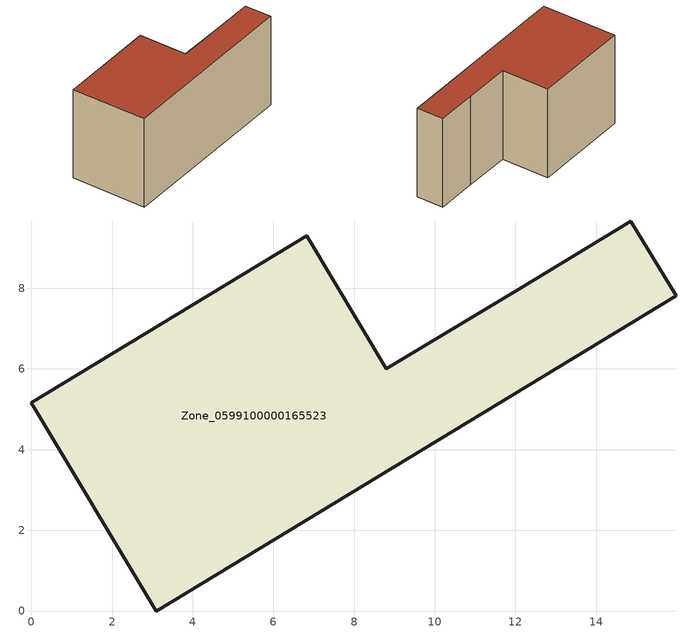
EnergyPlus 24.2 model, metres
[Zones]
Zone_0599100000165523
 floor ground (C_G): 8.79,6.01 12.08,7.98 14.86,9.67 15.98,7.82 3.09,0 0,5.17 6.83,9.3 z3.2
 wall outside (C_F): 12.08,7.98 8.79,6.01 6.83,9.3 0,5.17 3.09,0 15.98,7.82 14.86,9.67 12.08,7.98 z3.2:10.61
 roof outside (C_R): 0,5.17 3.09,0 15.98,7.82 14.86,9.67 12.08,7.98 8.79,6.01 6.83,9.3 z10.61
[BUILDING]
Pand.0599100000165523: North Axis=0; Terrain=City; Loads Convergence Tolerance Value=0.04; Temperature Convergence Tolerance Value=0.4; Solar Distribution=FullExterior; Maximum Number of Warmup Days=25; Minimum Number of Warmup Days=1
[Site:Location]
Rotterdam.The.Hague.AP_ZH_NLD Design_Conditions: Latitude=51.96; Longitude=4.45; Time Zone=1; Elevation=-4.5
[SITE:GROUNDTEMPERATURE:BUILDINGSURFACE]
18, 18, 18, 18, 18, 18, 18, 18, 18, 18, 18, 18
[MATERIAL] Thermal Absorptance=0.9; Solar Absorptance=0.7; Visible Absorptance=0.7
Name | Roughness | Thickness | Conductivity | Density | Specific Heat
G.TI.1946-1964 | MediumSmooth | 0.15 | 1 | 540 | 1210
F.TI.1946-1964 | Rough | 0.3 | 0.857143 | 1920 | 840
R.TI.1946-1964 | MediumRough | 0.2 | 0.277778 | 1500 | 1000
[CONSTRUCTION]
C_G: G.TI.1946-1964
C_F: F.TI.1946-1964
C_R: R.TI.1946-1964
[ZONE]
Zone_0599100000165523: Type=1; Multiplier=1; Ceiling Height=Autocalculate; Volume=Autocalculate; Floor Area=autocalculate; Part of Total Floor Area=Yes
[ZONEINFILTRATION:DESIGNFLOWRATE]
Infil_Zone_0599100000165523: Zone or ZoneList or Space or SpaceList=Zone_0599100000165523; Schedule=AlwaysOn; Design Flow Rate Calculation Method=Flow/Area; Flow Rate per Floor Area=0.003; Constant Term Coefficient=1; Temperature Term Coefficient=0; Velocity Term Coefficient=0; Velocity Squared Term Coefficient=0
[HVACTEMPLATE:ZONE:IDEALLOADSAIRSYSTEM]
Zone_0599100000165523: Maximum Heating Supply Air Temperature=50; Minimum Cooling Supply Air Temperature=13; Maximum Heating Supply Air Humidity Ratio=0.0156; Minimum Cooling Supply Air Humidity Ratio=0.0077; Heating Limit=NoLimit; Cooling Limit=NoLimit; Dehumidification Control Type=ConstantSensibleHeatRatio; Cooling Sensible Heat Ratio=0.7; Dehumidification Setpoint=60; Humidification Control Type=None; Humidification Setpoint=30; Outdoor Air Method=None; Outdoor Air Flow Rate per Person=0.00944; Outdoor Air Flow Rate per Zone Floor Area=0; Outdoor Air Flow Rate per Zone=0; Demand Controlled Ventilation Type=None; Outdoor Air Economizer Type=NoEconomizer; Heat Recovery Type=None; Sensible Heat Recovery Effectiveness=0.7; Latent Heat Recovery Effectiveness=0.65
[ZONECONTROL:THERMOSTAT]
ThermostatControl_Zone_0599100000165523: Zone or ZoneList=Zone_0599100000165523; Control Type Schedule=DualSetpointControlType; Control 1=Thermostat_Zone_0599100000165523; Temperature Difference Between Cutout And Setpoint=0
[THERMOSTATSETPOINT:DUALSETPOINT]
Thermostat_Zone_0599100000165523: Heating Setpoint Temperature Schedule=HeatingSetpoint_Zone_0599100000165523; Cooling Setpoint Temperature Schedule=CoolingSetpoint_Zone_0599100000165523
[SCHEDULE:COMPACT]
HeatingSetpoint_Zone_0599100000165523: Through: 12/31, For: AllDays, Until: 24:00, 21
CoolingSetpoint_Zone_0599100000165523: Through: 12/31, For: AllDays, Until: 24:00, 24
DualSetpointControlType: Through: 12/31, For: AllDays, Until: 24:00, 4
AlwaysOn: Through: 12/31, For: AllDays, Until: 24:00, 1
